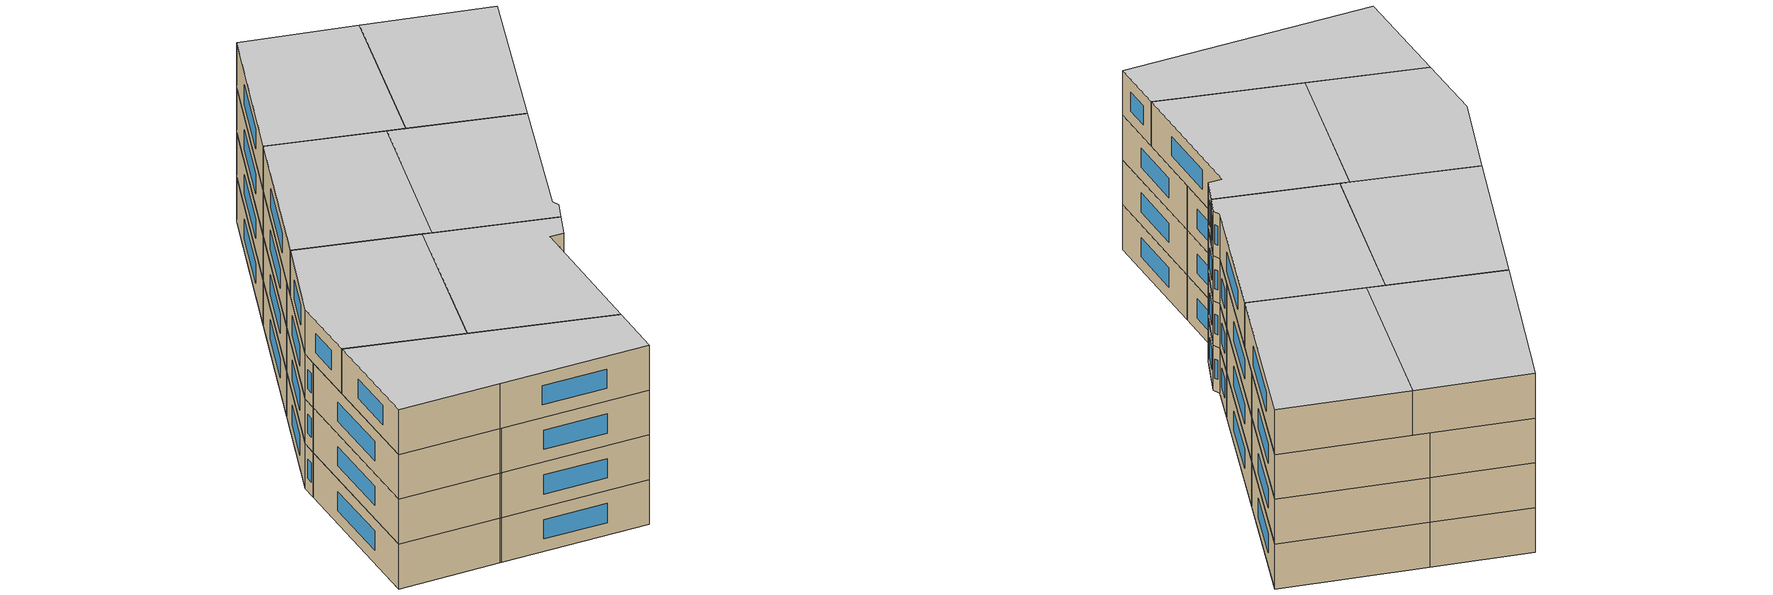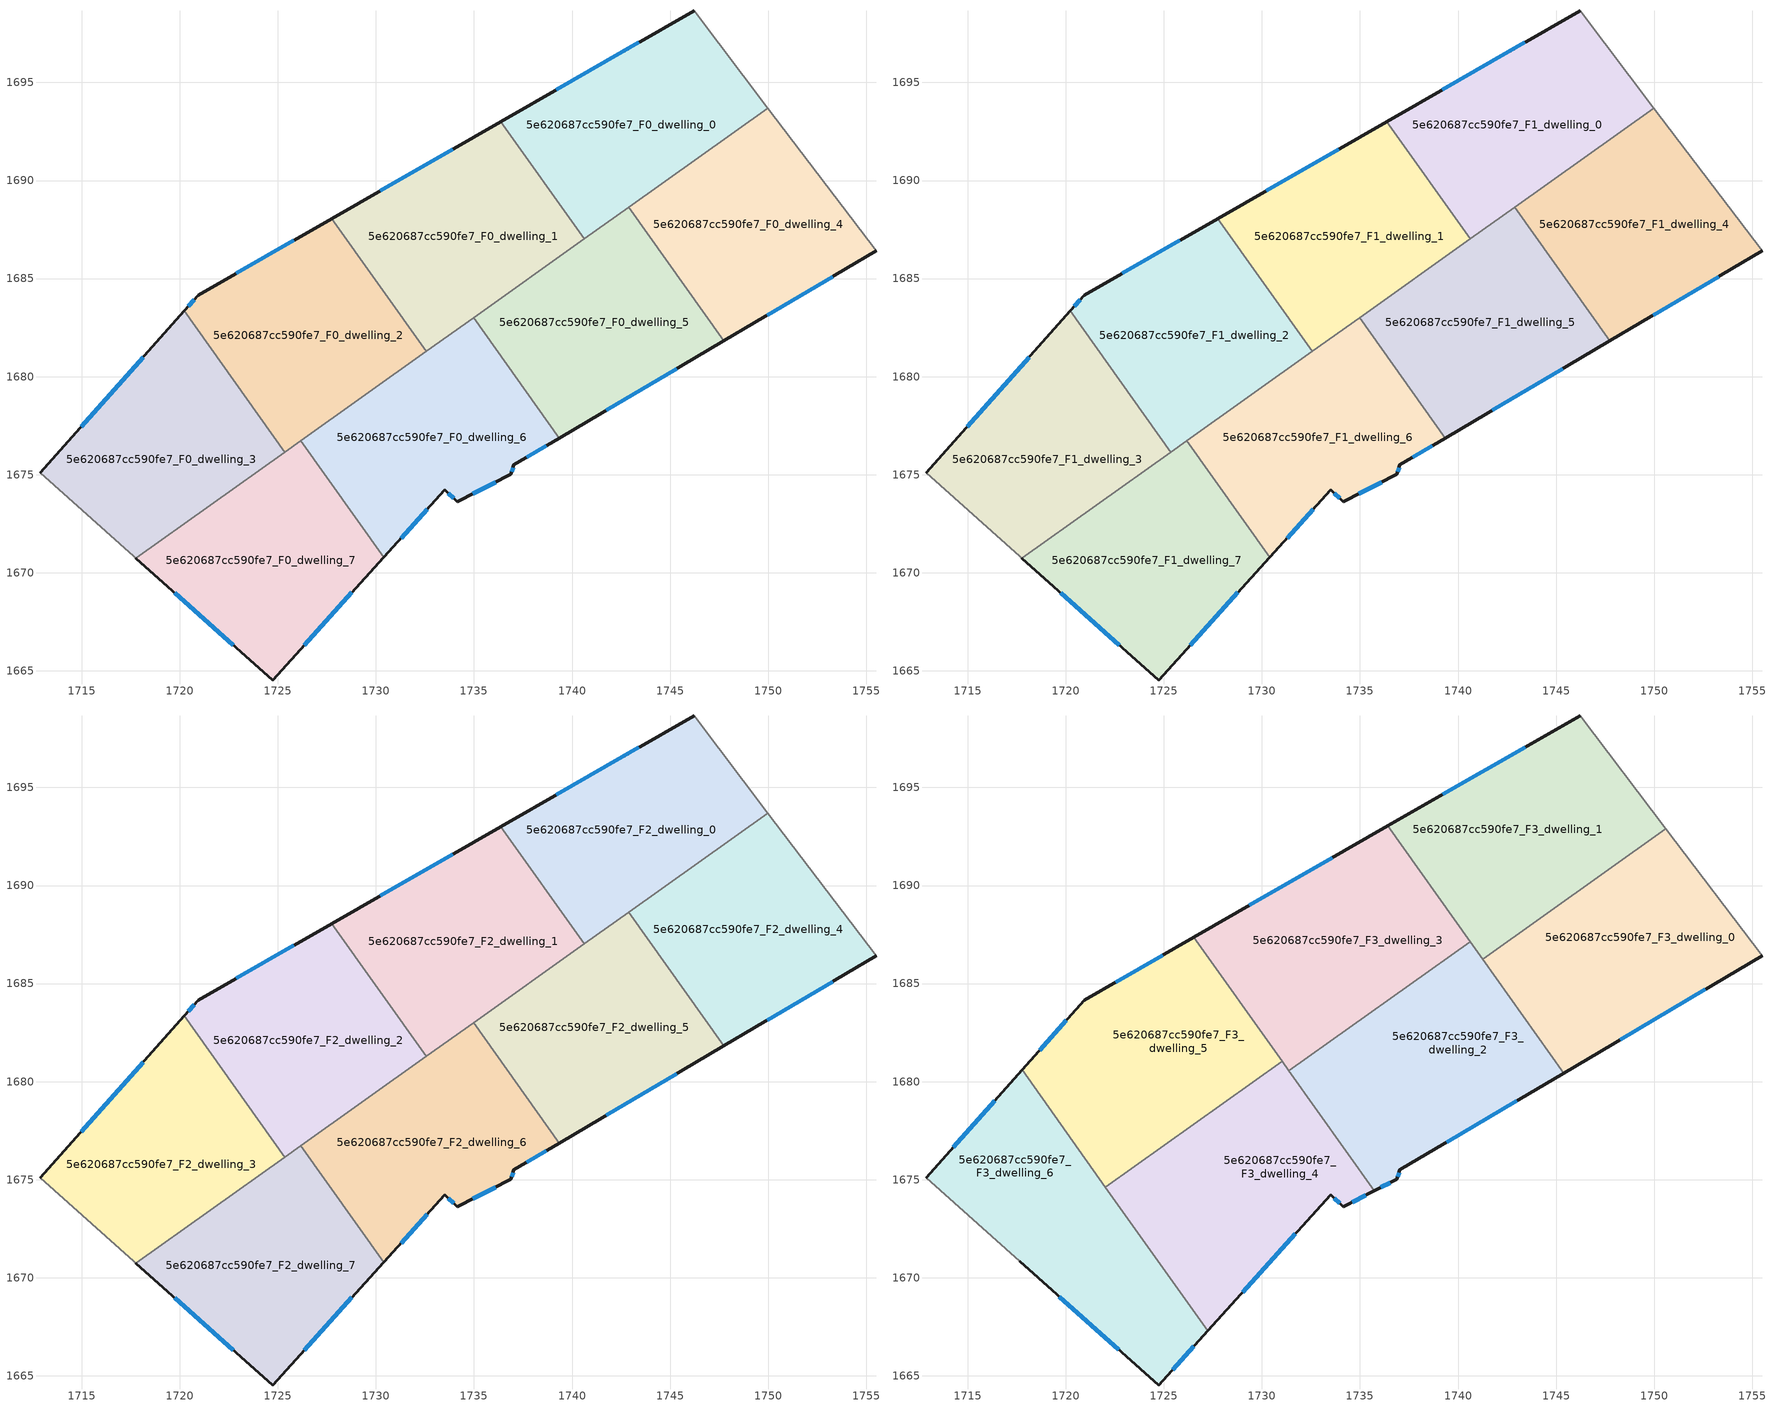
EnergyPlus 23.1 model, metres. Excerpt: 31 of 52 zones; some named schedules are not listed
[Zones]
5e620687cc590fe7_F0_dwelling_0
 floor ground (EU_floor_Construction): 1746.22,1698.66 1749.98,1693.69 1740.62,1687.03 1736.37,1693 z0
 wall outside (EU_wall_Construction): 1746.22,1698.66 1736.37,1693 z0:3
 wall to 5e620687cc590fe7_F0_dwelling_1 (EU_wall_Construction): 1736.37,1693 1740.62,1687.03 z0:3
 wall adiabatic (EU_wall_Construction): 1749.98,1693.69 1746.22,1698.66 z0:3
 wall to 5e620687cc590fe7_F0_dwelling_4 (EU_wall_Construction): 1742.89,1688.64 1749.98,1693.69 z0:3
 wall to 5e620687cc590fe7_F0_dwelling_5 (EU_wall_Construction): 1740.62,1687.03 1742.89,1688.64 z0:3
 window (EU_Window_Construction): 1743.41,1697.05 1739.18,1694.62 z0.86:2.14
5e620687cc590fe7_F0_dwelling_1
 floor ground (EU_floor_Construction): 1736.37,1693 1740.62,1687.03 1732.57,1681.3 1727.76,1688.06 z0
 wall outside (EU_wall_Construction): 1736.37,1693 1727.76,1688.06 z0:3
 wall to 5e620687cc590fe7_F0_dwelling_2 (EU_wall_Construction): 1727.76,1688.06 1732.57,1681.3 z0:3
 wall to 5e620687cc590fe7_F0_dwelling_5 (EU_wall_Construction): 1734.98,1683.01 1740.62,1687.03 z0:3
 wall to 5e620687cc590fe7_F0_dwelling_6 (EU_wall_Construction): 1732.57,1681.3 1734.98,1683.01 z0:3
 window (EU_Window_Construction): 1733.91,1691.59 1730.22,1689.47 z0.86:2.14
5e620687cc590fe7_F0_dwelling_2
 floor ground (EU_floor_Construction): 1727.76,1688.06 1732.57,1681.3 1725.35,1676.16 1720.23,1683.35 1720.94,1684.15 z0
 wall outside (EU_wall_Construction): 1727.76,1688.06 1720.94,1684.15 1720.23,1683.35 z0:3
 wall to 5e620687cc590fe7_F0_dwelling_3 (EU_wall_Construction): 1720.23,1683.35 1725.35,1676.16 z0:3
 wall to 5e620687cc590fe7_F0_dwelling_6 (EU_wall_Construction): 1726.17,1676.74 1732.57,1681.3 z0:3
 wall to 5e620687cc590fe7_F0_dwelling_7 (EU_wall_Construction): 1725.35,1676.16 1726.17,1676.74 z0:3
 window (EU_Window_Construction): 1720.74,1683.92 1720.43,1683.58 / 1725.81,1686.95 1722.89,1685.27 z0.86:2.14
5e620687cc590fe7_F0_dwelling_3
 floor ground (EU_floor_Construction): 1720.23,1683.35 1725.35,1676.16 1717.76,1670.75 1717.65,1670.85 1712.88,1675.1 z0
 wall outside (EU_wall_Construction): 1720.23,1683.35 1712.88,1675.1 z0:3
 wall adiabatic (EU_wall_Construction): 1712.88,1675.1 1717.65,1670.85 1717.76,1670.75 z0:3
 wall to 5e620687cc590fe7_F0_dwelling_7 (EU_wall_Construction): 1717.76,1670.75 1725.35,1676.16 z0:3
 window (EU_Window_Construction): 1718.13,1681 1714.98,1677.46 z0.86:2.14
5e620687cc590fe7_F0_dwelling_4
 floor ground (EU_floor_Construction): 1749.98,1693.69 1755.49,1686.41 1747.74,1681.83 1742.89,1688.64 z0
 wall outside (EU_wall_Construction): 1747.74,1681.83 1755.49,1686.41 z0:3
 wall to 5e620687cc590fe7_F0_dwelling_5 (EU_wall_Construction): 1742.89,1688.64 1747.74,1681.83 z0:3
 wall adiabatic (EU_wall_Construction): 1755.49,1686.41 1749.98,1693.69 z0:3
 window (EU_Window_Construction): 1749.96,1683.14 1753.28,1685.1 z0.86:2.14
5e620687cc590fe7_F0_dwelling_5
 floor ground (EU_floor_Construction): 1742.89,1688.64 1747.74,1681.83 1739.35,1676.87 1734.98,1683.01 z0
 wall outside (EU_wall_Construction): 1739.35,1676.87 1747.74,1681.83 z0:3
 wall to 5e620687cc590fe7_F0_dwelling_6 (EU_wall_Construction): 1734.98,1683.01 1739.35,1676.87 z0:3
 window (EU_Window_Construction): 1741.75,1678.29 1745.34,1680.41 z0.86:2.14
5e620687cc590fe7_F0_dwelling_6
 floor ground (EU_floor_Construction): 1734.98,1683.01 1739.35,1676.87 1737.04,1675.5 1736.88,1675.03 1734.15,1673.62 1733.5,1674.23 1730.4,1670.79 1726.17,1676.74 z0
 wall outside (EU_wall_Construction): 1730.4,1670.79 1733.5,1674.23 1734.15,1673.62 1736.88,1675.03 1737.04,1675.5 1739.35,1676.87 z0:3
 wall to 5e620687cc590fe7_F0_dwelling_7 (EU_wall_Construction): 1726.17,1676.74 1730.4,1670.79 z0:3
 window (EU_Window_Construction): 1731.29,1671.78 1732.62,1673.25 / 1737.7,1675.89 1738.69,1676.48 / 1736.93,1675.16 1737,1675.37 / 1734.93,1674.02 1736.1,1674.63 / 1733.69,1674.06 1733.97,1673.8 z0.86:2.14
5e620687cc590fe7_F0_dwelling_7
 floor ground (EU_floor_Construction): 1726.17,1676.74 1730.4,1670.79 1724.73,1664.52 1717.76,1670.75 z0
 wall outside (EU_wall_Construction): 1717.76,1670.75 1724.73,1664.52 1730.4,1670.79 z0:3
 window (EU_Window_Construction): 1726.35,1666.31 1728.78,1669 / 1719.75,1668.97 1722.74,1666.3 z0.86:2.14
5e620687cc590fe7_F1_dwelling_0
 floor to 5e620687cc590fe7_F0_dwelling_0 (EU_floor_Construction): 1746.22,1698.66 1749.98,1693.69 1740.62,1687.03 1736.37,1693 z3
 wall outside (EU_wall_Construction): 1746.22,1698.66 1736.37,1693 z3:6
 wall to 5e620687cc590fe7_F1_dwelling_1 (EU_wall_Construction): 1736.37,1693 1740.62,1687.03 z3:6
 wall adiabatic (EU_wall_Construction): 1749.98,1693.69 1746.22,1698.66 z3:6
 wall to 5e620687cc590fe7_F1_dwelling_4 (EU_wall_Construction): 1742.89,1688.64 1749.98,1693.69 z3:6
 wall to 5e620687cc590fe7_F1_dwelling_5 (EU_wall_Construction): 1740.62,1687.03 1742.89,1688.64 z3:6
 window (EU_Window_Construction): 1743.41,1697.05 1739.18,1694.62 z3.86:5.14
5e620687cc590fe7_F1_dwelling_1
 floor to 5e620687cc590fe7_F0_dwelling_1 (EU_floor_Construction): 1736.37,1693 1740.62,1687.03 1732.57,1681.3 1727.76,1688.06 z3
 wall outside (EU_wall_Construction): 1736.37,1693 1727.76,1688.06 z3:6
 wall to 5e620687cc590fe7_F1_dwelling_2 (EU_wall_Construction): 1727.76,1688.06 1732.57,1681.3 z3:6
 wall to 5e620687cc590fe7_F1_dwelling_5 (EU_wall_Construction): 1734.98,1683.01 1740.62,1687.03 z3:6
 wall to 5e620687cc590fe7_F1_dwelling_6 (EU_wall_Construction): 1732.57,1681.3 1734.98,1683.01 z3:6
 window (EU_Window_Construction): 1733.91,1691.59 1730.22,1689.47 z3.86:5.14
5e620687cc590fe7_F1_dwelling_2
 floor to 5e620687cc590fe7_F0_dwelling_2 (EU_floor_Construction): 1727.76,1688.06 1732.57,1681.3 1725.35,1676.16 1720.23,1683.35 1720.94,1684.15 z3
 wall outside (EU_wall_Construction): 1727.76,1688.06 1720.94,1684.15 1720.23,1683.35 z3:6
 wall to 5e620687cc590fe7_F1_dwelling_3 (EU_wall_Construction): 1720.23,1683.35 1725.35,1676.16 z3:6
 wall to 5e620687cc590fe7_F1_dwelling_6 (EU_wall_Construction): 1726.17,1676.74 1732.57,1681.3 z3:6
 wall to 5e620687cc590fe7_F1_dwelling_7 (EU_wall_Construction): 1725.35,1676.16 1726.17,1676.74 z3:6
 window (EU_Window_Construction): 1720.74,1683.92 1720.43,1683.58 / 1725.81,1686.95 1722.89,1685.27 z3.86:5.14
5e620687cc590fe7_F1_dwelling_3
 floor to 5e620687cc590fe7_F0_dwelling_3 (EU_floor_Construction): 1720.23,1683.35 1725.35,1676.16 1717.76,1670.75 1717.65,1670.85 1712.88,1675.1 z3
 wall outside (EU_wall_Construction): 1720.23,1683.35 1712.88,1675.1 z3:6
 wall adiabatic (EU_wall_Construction): 1712.88,1675.1 1717.65,1670.85 1717.76,1670.75 z3:6
 wall to 5e620687cc590fe7_F1_dwelling_7 (EU_wall_Construction): 1717.76,1670.75 1725.35,1676.16 z3:6
 window (EU_Window_Construction): 1718.13,1681 1714.98,1677.46 z3.86:5.14
5e620687cc590fe7_F1_dwelling_4
 floor to 5e620687cc590fe7_F0_dwelling_4 (EU_floor_Construction): 1749.98,1693.69 1755.49,1686.41 1747.74,1681.83 1742.89,1688.64 z3
 wall outside (EU_wall_Construction): 1747.74,1681.83 1755.49,1686.41 z3:6
 wall to 5e620687cc590fe7_F1_dwelling_5 (EU_wall_Construction): 1742.89,1688.64 1747.74,1681.83 z3:6
 wall adiabatic (EU_wall_Construction): 1755.49,1686.41 1749.98,1693.69 z3:6
 window (EU_Window_Construction): 1749.96,1683.14 1753.28,1685.1 z3.86:5.14
5e620687cc590fe7_F1_dwelling_5
 floor to 5e620687cc590fe7_F0_dwelling_5 (EU_floor_Construction): 1742.89,1688.64 1747.74,1681.83 1739.35,1676.87 1734.98,1683.01 z3
 wall outside (EU_wall_Construction): 1739.35,1676.87 1747.74,1681.83 z3:6
 wall to 5e620687cc590fe7_F1_dwelling_6 (EU_wall_Construction): 1734.98,1683.01 1739.35,1676.87 z3:6
 window (EU_Window_Construction): 1741.75,1678.29 1745.34,1680.41 z3.86:5.14
5e620687cc590fe7_F1_dwelling_6
 floor to 5e620687cc590fe7_F0_dwelling_6 (EU_floor_Construction): 1734.98,1683.01 1739.35,1676.87 1737.04,1675.5 1736.88,1675.03 1734.15,1673.62 1733.5,1674.23 1730.4,1670.79 1726.17,1676.74 z3
 wall outside (EU_wall_Construction): 1730.4,1670.79 1733.5,1674.23 1734.15,1673.62 1736.88,1675.03 1737.04,1675.5 1739.35,1676.87 z3:6
 wall to 5e620687cc590fe7_F1_dwelling_7 (EU_wall_Construction): 1726.17,1676.74 1730.4,1670.79 z3:6
 window (EU_Window_Construction): 1731.29,1671.78 1732.62,1673.25 / 1737.7,1675.89 1738.69,1676.48 / 1736.93,1675.16 1737,1675.37 / 1734.93,1674.02 1736.1,1674.63 / 1733.69,1674.06 1733.97,1673.8 z3.86:5.14
5e620687cc590fe7_F1_dwelling_7
 floor to 5e620687cc590fe7_F0_dwelling_7 (EU_floor_Construction): 1726.17,1676.74 1730.4,1670.79 1724.73,1664.52 1717.76,1670.75 z3
 wall outside (EU_wall_Construction): 1717.76,1670.75 1724.73,1664.52 1730.4,1670.79 z3:6
 window (EU_Window_Construction): 1726.35,1666.31 1728.78,1669 / 1719.75,1668.97 1722.74,1666.3 z3.86:5.14
5e620687cc590fe7_F2_dwelling_0
 floor to 5e620687cc590fe7_F1_dwelling_0 (EU_floor_Construction): 1746.22,1698.66 1749.98,1693.69 1740.62,1687.03 1736.37,1693 z6
 wall outside (EU_wall_Construction): 1746.22,1698.66 1736.37,1693 z6:9
 wall to 5e620687cc590fe7_F2_dwelling_1 (EU_wall_Construction): 1736.37,1693 1740.62,1687.03 z6:9
 wall adiabatic (EU_wall_Construction): 1749.98,1693.69 1746.22,1698.66 z6:9
 wall to 5e620687cc590fe7_F2_dwelling_4 (EU_wall_Construction): 1742.89,1688.64 1749.98,1693.69 z6:9
 wall to 5e620687cc590fe7_F2_dwelling_5 (EU_wall_Construction): 1740.62,1687.03 1742.89,1688.64 z6:9
 window (EU_Window_Construction): 1743.41,1697.05 1739.18,1694.62 z6.86:8.14
5e620687cc590fe7_F2_dwelling_1
 floor to 5e620687cc590fe7_F1_dwelling_1 (EU_floor_Construction): 1736.37,1693 1740.62,1687.03 1732.57,1681.3 1727.76,1688.06 z6
 wall outside (EU_wall_Construction): 1736.37,1693 1727.76,1688.06 z6:9
 wall to 5e620687cc590fe7_F2_dwelling_2 (EU_wall_Construction): 1727.76,1688.06 1732.57,1681.3 z6:9
 wall to 5e620687cc590fe7_F2_dwelling_5 (EU_wall_Construction): 1734.98,1683.01 1740.62,1687.03 z6:9
 wall to 5e620687cc590fe7_F2_dwelling_6 (EU_wall_Construction): 1732.57,1681.3 1734.98,1683.01 z6:9
 window (EU_Window_Construction): 1733.91,1691.59 1730.22,1689.47 z6.86:8.14
5e620687cc590fe7_F2_dwelling_2
 floor to 5e620687cc590fe7_F1_dwelling_2 (EU_floor_Construction): 1727.76,1688.06 1732.57,1681.3 1725.35,1676.16 1720.23,1683.35 1720.94,1684.15 z6
 wall outside (EU_wall_Construction): 1727.76,1688.06 1720.94,1684.15 1720.23,1683.35 z6:9
 wall to 5e620687cc590fe7_F2_dwelling_3 (EU_wall_Construction): 1720.23,1683.35 1725.35,1676.16 z6:9
 wall to 5e620687cc590fe7_F2_dwelling_6 (EU_wall_Construction): 1726.17,1676.74 1732.57,1681.3 z6:9
 wall to 5e620687cc590fe7_F2_dwelling_7 (EU_wall_Construction): 1725.35,1676.16 1726.17,1676.74 z6:9
 window (EU_Window_Construction): 1720.74,1683.92 1720.43,1683.58 / 1725.81,1686.95 1722.89,1685.27 z6.86:8.14
5e620687cc590fe7_F2_dwelling_3
 floor to 5e620687cc590fe7_F1_dwelling_3 (EU_floor_Construction): 1720.23,1683.35 1725.35,1676.16 1717.76,1670.75 1717.65,1670.85 1712.88,1675.1 z6
 wall outside (EU_wall_Construction): 1720.23,1683.35 1712.88,1675.1 z6:9
 wall adiabatic (EU_wall_Construction): 1712.88,1675.1 1717.65,1670.85 1717.76,1670.75 z6:9
 wall to 5e620687cc590fe7_F2_dwelling_7 (EU_wall_Construction): 1717.76,1670.75 1725.35,1676.16 z6:9
 window (EU_Window_Construction): 1718.13,1681 1714.98,1677.46 z6.86:8.14
5e620687cc590fe7_F2_dwelling_4
 floor to 5e620687cc590fe7_F1_dwelling_4 (EU_floor_Construction): 1749.98,1693.69 1755.49,1686.41 1747.74,1681.83 1742.89,1688.64 z6
 wall outside (EU_wall_Construction): 1747.74,1681.83 1755.49,1686.41 z6:9
 wall to 5e620687cc590fe7_F2_dwelling_5 (EU_wall_Construction): 1742.89,1688.64 1747.74,1681.83 z6:9
 wall adiabatic (EU_wall_Construction): 1755.49,1686.41 1749.98,1693.69 z6:9
 window (EU_Window_Construction): 1749.96,1683.14 1753.28,1685.1 z6.86:8.14
5e620687cc590fe7_F2_dwelling_5
 floor to 5e620687cc590fe7_F1_dwelling_5 (EU_floor_Construction): 1742.89,1688.64 1747.74,1681.83 1739.35,1676.87 1734.98,1683.01 z6
 wall outside (EU_wall_Construction): 1739.35,1676.87 1747.74,1681.83 z6:9
 wall to 5e620687cc590fe7_F2_dwelling_6 (EU_wall_Construction): 1734.98,1683.01 1739.35,1676.87 z6:9
 window (EU_Window_Construction): 1741.75,1678.29 1745.34,1680.41 z6.86:8.14
5e620687cc590fe7_F2_dwelling_6
 floor to 5e620687cc590fe7_F1_dwelling_6 (EU_floor_Construction): 1734.98,1683.01 1739.35,1676.87 1737.04,1675.5 1736.88,1675.03 1734.15,1673.62 1733.5,1674.23 1730.4,1670.79 1726.17,1676.74 z6
 wall outside (EU_wall_Construction): 1730.4,1670.79 1733.5,1674.23 1734.15,1673.62 1736.88,1675.03 1737.04,1675.5 1739.35,1676.87 z6:9
 wall to 5e620687cc590fe7_F2_dwelling_7 (EU_wall_Construction): 1726.17,1676.74 1730.4,1670.79 z6:9
 window (EU_Window_Construction): 1731.29,1671.78 1732.62,1673.25 / 1737.7,1675.89 1738.69,1676.48 / 1736.93,1675.16 1737,1675.37 / 1734.93,1674.02 1736.1,1674.63 / 1733.69,1674.06 1733.97,1673.8 z6.86:8.14
5e620687cc590fe7_F2_dwelling_7
 floor to 5e620687cc590fe7_F1_dwelling_7 (EU_floor_Construction): 1726.17,1676.74 1730.4,1670.79 1724.73,1664.52 1717.76,1670.75 z6
 wall outside (EU_wall_Construction): 1717.76,1670.75 1724.73,1664.52 1730.4,1670.79 z6:9
 window (EU_Window_Construction): 1726.35,1666.31 1728.78,1669 / 1719.75,1668.97 1722.74,1666.3 z6.86:8.14
5e620687cc590fe7_F3_dwelling_0
 floor to 5e620687cc590fe7_F2_dwelling_4 (EU_floor_Construction): 1750.59,1692.89 1755.49,1686.41 1747.74,1681.83 1743.47,1687.83 z9
 floor to 5e620687cc590fe7_F2_dwelling_5 (EU_floor_Construction): 1743.47,1687.83 1747.74,1681.83 1745.38,1680.44 1741.25,1686.25 z9
 wall outside (EU_wall_Construction): 1745.39,1680.44 1755.49,1686.41 z9:12
 wall to 5e620687cc590fe7_F3_dwelling_1 (EU_wall_Construction): 1750.59,1692.89 1741.25,1686.25 z9:12
 wall adiabatic (EU_wall_Construction): 1755.49,1686.41 1750.59,1692.89 z9:12
 wall to 5e620687cc590fe7_F3_dwelling_2 (EU_wall_Construction): 1741.25,1686.25 1745.39,1680.44 z9:12
 window (EU_Window_Construction): 1748.27,1682.15 1752.61,1684.71 z9.86:11.14
 ceiling to 5e620687cc590fe7_F4_dwelling_0 (EU_floor_Construction): 1755.49,1686.41 1750.59,1692.89 1741.25,1686.25 1745.39,1680.44 z12
5e620687cc590fe7_F3_dwelling_1
 floor to 5e620687cc590fe7_F2_dwelling_0 (EU_floor_Construction): 1746.22,1698.66 1749.98,1693.69 1740.67,1687.06 1736.42,1693.03 z9
 floor to 5e620687cc590fe7_F2_dwelling_4 (EU_floor_Construction): 1749.98,1693.69 1750.59,1692.89 1743.47,1687.83 1742.89,1688.64 z9
 floor to 5e620687cc590fe7_F2_dwelling_5 (EU_floor_Construction): 1742.89,1688.64 1743.47,1687.83 1741.25,1686.25 1740.67,1687.06 z9
 wall outside (EU_wall_Construction): 1746.22,1698.66 1736.42,1693.03 z9:12
 wall adiabatic (EU_wall_Construction): 1750.59,1692.89 1746.22,1698.66 z9:12
 wall to 5e620687cc590fe7_F3_dwelling_3 (EU_wall_Construction): 1736.42,1693.03 1740.61,1687.14 z9:12
 wall to 5e620687cc590fe7_F3_dwelling_2 (EU_wall_Construction): 1740.61,1687.14 1741.25,1686.25 z9:12
 window (EU_Window_Construction): 1743.42,1697.05 1739.22,1694.64 z9.86:11.14
 ceiling to 5e620687cc590fe7_F4_dwelling_1 (EU_floor_Construction): 1750.59,1692.89 1746.22,1698.66 1736.42,1693.03 1741.25,1686.25 z12
5e620687cc590fe7_F3_dwelling_2
 floor to 5e620687cc590fe7_F2_dwelling_5 (EU_floor_Construction): 1740.67,1687.06 1745.39,1680.44 1739.35,1676.87 1734.98,1683.01 z9
 floor to 5e620687cc590fe7_F2_dwelling_1 (EU_floor_Construction): 1740.57,1687.11 1740.62,1687.03 1732.57,1681.3 1732.52,1681.38 z9
 floor to 5e620687cc590fe7_F2_dwelling_6 (EU_floor_Construction): 1734.98,1683.01 1739.35,1676.87 1737.04,1675.5 1736.88,1675.03 1735.74,1674.44 1731.43,1680.49 z9
 floor to 5e620687cc590fe7_F2_dwelling_2 (EU_floor_Construction): 1732.52,1681.38 1732.57,1681.3 1731.43,1680.49 1731.38,1680.57 z9
 wall outside (EU_wall_Construction): 1735.74,1674.44 1736.88,1675.03 1737.04,1675.5 1745.39,1680.44 z9:12
 wall to 5e620687cc590fe7_F3_dwelling_3 (EU_wall_Construction): 1740.61,1687.14 1731.38,1680.57 z9:12
 wall to 5e620687cc590fe7_F3_dwelling_4 (EU_wall_Construction): 1731.38,1680.57 1735.74,1674.44 z9:12
 window (EU_Window_Construction): 1739.42,1676.91 1743,1679.03 / 1736.93,1675.16 1737,1675.37 / 1736.07,1674.61 1736.56,1674.86 z9.86:11.14
 ceiling to 5e620687cc590fe7_F4_dwelling_2 (EU_floor_Construction): 1745.39,1680.44 1740.61,1687.14 1731.38,1680.57 1735.74,1674.44 1736.88,1675.03 1737.04,1675.5 z12
5e620687cc590fe7_F3_dwelling_3
 floor to 5e620687cc590fe7_F2_dwelling_1 (EU_floor_Construction): 1736.37,1693 1740.57,1687.11 1732.52,1681.38 1727.76,1688.06 z9
 floor to 5e620687cc590fe7_F2_dwelling_0 (EU_floor_Construction): 1736.42,1693.03 1740.61,1687.14 1740.57,1687.11 1736.37,1693 z9
 floor to 5e620687cc590fe7_F2_dwelling_2 (EU_floor_Construction): 1727.76,1688.06 1732.52,1681.38 1731.38,1680.57 1726.54,1687.36 z9
 wall outside (EU_wall_Construction): 1736.42,1693.03 1726.54,1687.36 z9:12
 wall to 5e620687cc590fe7_F3_dwelling_5 (EU_wall_Construction): 1726.54,1687.36 1731.04,1681.04 z9:12
 wall to 5e620687cc590fe7_F3_dwelling_4 (EU_wall_Construction): 1731.04,1681.04 1731.38,1680.57 z9:12
 window (EU_Window_Construction): 1733.6,1691.41 1729.36,1688.98 z9.86:11.14
 ceiling to 5e620687cc590fe7_F4_dwelling_3 (EU_floor_Construction): 1740.61,1687.14 1736.42,1693.03 1726.54,1687.36 1731.38,1680.57 z12
5e620687cc590fe7_F3_dwelling_4
 floor to 5e620687cc590fe7_F2_dwelling_6 (EU_floor_Construction): 1731.43,1680.49 1735.74,1674.44 1734.15,1673.62 1733.5,1674.23 1730.4,1670.8 1726.17,1676.74 z9
 floor to 5e620687cc590fe7_F2_dwelling_2 (EU_floor_Construction): 1731.04,1681.04 1731.43,1680.49 1725.35,1676.16 1724.95,1676.72 z9
 floor to 5e620687cc590fe7_F2_dwelling_7 (EU_floor_Construction): 1726.17,1676.74 1730.4,1670.8 1727.24,1667.3 1722.42,1674.07 z9
 floor to 5e620687cc590fe7_F2_dwelling_3 (EU_floor_Construction): 1724.95,1676.72 1725.35,1676.16 1722.42,1674.07 1722.02,1674.63 z9
 wall outside (EU_wall_Construction): 1727.24,1667.3 1733.5,1674.23 1734.15,1673.62 1735.74,1674.44 z9:12
 wall to 5e620687cc590fe7_F3_dwelling_5 (EU_wall_Construction): 1731.04,1681.04 1722.02,1674.63 z9:12
 wall to 5e620687cc590fe7_F3_dwelling_6 (EU_wall_Construction): 1722.02,1674.63 1727.24,1667.3 z9:12
 window (EU_Window_Construction): 1734.61,1673.86 1735.29,1674.2 / 1733.69,1674.06 1733.97,1673.8 / 1729.03,1669.28 1731.71,1672.25 z9.86:11.14
 ceiling to 5e620687cc590fe7_F4_dwelling_4 (EU_floor_Construction): 1734.15,1673.62 1735.74,1674.44 1731.04,1681.04 1722.02,1674.63 1727.24,1667.3 1733.5,1674.23 z12
5e620687cc590fe7_F3_dwelling_5
 floor to 5e620687cc590fe7_F2_dwelling_2 (EU_floor_Construction): 1726.54,1687.36 1731.04,1681.04 1724.95,1676.72 1720.23,1683.35 1720.94,1684.15 z9
 floor to 5e620687cc590fe7_F2_dwelling_3 (EU_floor_Construction): 1720.23,1683.35 1724.95,1676.72 1722.02,1674.63 1717.78,1680.6 z9
 wall outside (EU_wall_Construction): 1726.54,1687.36 1720.94,1684.15 1717.78,1680.6 z9:12
 wall to 5e620687cc590fe7_F3_dwelling_6 (EU_wall_Construction): 1717.78,1680.6 1722.02,1674.63 z9:12
 window (EU_Window_Construction): 1724.94,1686.45 1722.54,1685.07 / 1720.04,1683.14 1718.68,1681.61 z9.86:11.14
 ceiling to 5e620687cc590fe7_F4_dwelling_5 (EU_floor_Construction): 1731.04,1681.04 1726.54,1687.36 1720.94,1684.15 1717.78,1680.6 1722.02,1674.63 z12
5e620687cc590fe7_F3_dwelling_6
 floor to 5e620687cc590fe7_F2_dwelling_3 (EU_floor_Construction): 1717.78,1680.6 1722.42,1674.07 1717.76,1670.76 1717.65,1670.85 1712.88,1675.1 z9
 floor to 5e620687cc590fe7_F2_dwelling_7 (EU_floor_Construction): 1722.42,1674.07 1727.24,1667.3 1724.73,1664.52 1717.76,1670.76 z9
 wall outside (EU_wall_Construction): 1717.78,1680.6 1712.88,1675.1 / 1717.65,1670.85 1724.73,1664.52 1727.24,1667.3 z9:12
 wall adiabatic (EU_wall_Construction): 1712.88,1675.1 1717.65,1670.85 z9:12
 window (EU_Window_Construction): 1716.38,1679.03 1714.28,1676.67 / 1725.45,1665.31 1726.52,1666.5 / 1719.67,1669.04 1722.71,1666.33 z9.86:11.14
 ceiling to 5e620687cc590fe7_F4_dwelling_6 (EU_floor_Construction): 1724.73,1664.52 1727.24,1667.3 1717.78,1680.6 1712.88,1675.1 1717.65,1670.85 z12
[Building]
EU S2 Campaign: North Axis=0; Terrain=City; Solar Distribution=FullExterior
[Site:Location]
Helsinki-Vantaa.AP: Latitude=60.317; Longitude=24.963; Time Zone=2; Elevation=54.6
[SizingPeriod:WeatherFileDays]
AnnualSizingPeriod: Begin Month=1; Begin Day of Month=1; End Month=12; End Day of Month=31; Day of Week for Start Day=Monday; Use Weather File Daylight Saving Period=No; Use Weather File Rain and Snow Indicators=No
[MATERIAL]
EU_InternalMass_Material: Roughness=MediumRough; Thickness=0.1; Conductivity=1; Density=1800; Specific Heat=900; Thermal Absorptance=0.9; Solar Absorptance=0.7; Visible Absorptance=0.7
[MATERIAL:NOMASS] Roughness=MediumRough; Thermal Absorptance=0.9; Solar Absorptance=0.7; Visible Absorptance=0.7
Name | Thermal Resistance
EU_wall_NoMass | 1.10183
EU_floor_NoMass | 1.70606
[WINDOWMATERIAL:SIMPLEGLAZINGSYSTEM]
EU_Window_SimpleGlazing: UFactor=3.11035; Solar Heat Gain Coefficient=0.8; Visible Transmittance=0.8
[CONSTRUCTION]
EU_wall_Construction: EU_wall_NoMass
EU_floor_Construction: EU_floor_NoMass
EU_Window_Construction: EU_Window_SimpleGlazing
EU_InternalMass_Construction: EU_InternalMass_Material
[ZONE] Type=1; Multiplier=1; Ceiling Height=autocalculate; Floor Area=autocalculate; Part of Total Floor Area=Yes
Name | Volume
5e620687cc590fe7_F0_dwelling_0; 5e620687cc590fe7_F1_dwelling_0; 5e620687cc590fe7_F2_dwelling_0 | 231.751
5e620687cc590fe7_F3_dwelling_0 | 264.86
5e620687cc590fe7_F0_dwelling_1; 5e620687cc590fe7_F1_dwelling_1; 5e620687cc590fe7_F2_dwelling_1 | 231.743
5e620687cc590fe7_F3_dwelling_1 | 264.875
5e620687cc590fe7_F0_dwelling_2; 5e620687cc590fe7_F1_dwelling_2; 5e620687cc590fe7_F2_dwelling_2 | 231.761
5e620687cc590fe7_F3_dwelling_2; 5e620687cc590fe7_F3_dwelling_4 | 264.871
5e620687cc590fe7_F0_dwelling_3; 5e620687cc590fe7_F1_dwelling_3; 5e620687cc590fe7_F2_dwelling_3 | 231.756
5e620687cc590fe7_F3_dwelling_3 | 264.849
5e620687cc590fe7_F0_dwelling_4; 5e620687cc590fe7_F1_dwelling_4; 5e620687cc590fe7_F2_dwelling_4 | 231.752
5e620687cc590fe7_F0_dwelling_5; 5e620687cc590fe7_F1_dwelling_5; 5e620687cc590fe7_F2_dwelling_5 | 231.738
5e620687cc590fe7_F3_dwelling_5 | 264.858
5e620687cc590fe7_F0_dwelling_6; 5e620687cc590fe7_F1_dwelling_6; 5e620687cc590fe7_F2_dwelling_6 | 231.779
5e620687cc590fe7_F3_dwelling_6 | 264.863
5e620687cc590fe7_F0_dwelling_7; 5e620687cc590fe7_F1_dwelling_7; 5e620687cc590fe7_F2_dwelling_7 | 231.754
[INTERNALMASS] Construction=EU_InternalMass_Construction
Name | Zone or ZoneList | Surface Area
5e620687cc590fe7_F0_dwelling_0_EU_InternalMass | 5e620687cc590fe7_F0_dwelling_0 | 77.2509
5e620687cc590fe7_F0_dwelling_1_EU_InternalMass | 5e620687cc590fe7_F0_dwelling_1 | 77.2477
5e620687cc590fe7_F0_dwelling_2_EU_InternalMass | 5e620687cc590fe7_F0_dwelling_2 | 77.2532
5e620687cc590fe7_F0_dwelling_3_EU_InternalMass | 5e620687cc590fe7_F0_dwelling_3 | 77.2521
5e620687cc590fe7_F0_dwelling_4_EU_InternalMass | 5e620687cc590fe7_F0_dwelling_4 | 77.2505
5e620687cc590fe7_F0_dwelling_5_EU_InternalMass | 5e620687cc590fe7_F0_dwelling_5 | 77.246
5e620687cc590fe7_F0_dwelling_6_EU_InternalMass | 5e620687cc590fe7_F0_dwelling_6 | 77.2597
5e620687cc590fe7_F0_dwelling_7_EU_InternalMass | 5e620687cc590fe7_F0_dwelling_7 | 77.2514
5e620687cc590fe7_F1_dwelling_0_EU_InternalMass | 5e620687cc590fe7_F1_dwelling_0 | 77.2509
5e620687cc590fe7_F1_dwelling_1_EU_InternalMass | 5e620687cc590fe7_F1_dwelling_1 | 77.2477
5e620687cc590fe7_F1_dwelling_2_EU_InternalMass | 5e620687cc590fe7_F1_dwelling_2 | 77.2532
5e620687cc590fe7_F1_dwelling_3_EU_InternalMass | 5e620687cc590fe7_F1_dwelling_3 | 77.2521
5e620687cc590fe7_F1_dwelling_4_EU_InternalMass | 5e620687cc590fe7_F1_dwelling_4 | 77.2505
5e620687cc590fe7_F1_dwelling_5_EU_InternalMass | 5e620687cc590fe7_F1_dwelling_5 | 77.246
5e620687cc590fe7_F1_dwelling_6_EU_InternalMass | 5e620687cc590fe7_F1_dwelling_6 | 77.2597
5e620687cc590fe7_F1_dwelling_7_EU_InternalMass | 5e620687cc590fe7_F1_dwelling_7 | 77.2514
5e620687cc590fe7_F2_dwelling_0_EU_InternalMass | 5e620687cc590fe7_F2_dwelling_0 | 77.2509
5e620687cc590fe7_F2_dwelling_1_EU_InternalMass | 5e620687cc590fe7_F2_dwelling_1 | 77.2477
5e620687cc590fe7_F2_dwelling_2_EU_InternalMass | 5e620687cc590fe7_F2_dwelling_2 | 77.2532
5e620687cc590fe7_F2_dwelling_3_EU_InternalMass | 5e620687cc590fe7_F2_dwelling_3 | 77.2521
5e620687cc590fe7_F2_dwelling_4_EU_InternalMass | 5e620687cc590fe7_F2_dwelling_4 | 77.2505
5e620687cc590fe7_F2_dwelling_5_EU_InternalMass | 5e620687cc590fe7_F2_dwelling_5 | 77.246
5e620687cc590fe7_F2_dwelling_6_EU_InternalMass | 5e620687cc590fe7_F2_dwelling_6 | 77.2597
5e620687cc590fe7_F2_dwelling_7_EU_InternalMass | 5e620687cc590fe7_F2_dwelling_7 | 77.2514
5e620687cc590fe7_F3_dwelling_0_EU_InternalMass | 5e620687cc590fe7_F3_dwelling_0 | 88.2882
5e620687cc590fe7_F3_dwelling_1_EU_InternalMass | 5e620687cc590fe7_F3_dwelling_1 | 88.2911
5e620687cc590fe7_F3_dwelling_2_EU_InternalMass | 5e620687cc590fe7_F3_dwelling_2 | 88.2921
5e620687cc590fe7_F3_dwelling_3_EU_InternalMass | 5e620687cc590fe7_F3_dwelling_3 | 88.2819
5e620687cc590fe7_F3_dwelling_4_EU_InternalMass | 5e620687cc590fe7_F3_dwelling_4 | 88.2914
5e620687cc590fe7_F3_dwelling_5_EU_InternalMass | 5e620687cc590fe7_F3_dwelling_5 | 88.2842
5e620687cc590fe7_F3_dwelling_6_EU_InternalMass | 5e620687cc590fe7_F3_dwelling_6 | 88.2877
[OTHEREQUIPMENT] Fuel Type=Electricity; Design Level Calculation Method=Watts/Area; Power per Zone Floor Area=1; Fraction Latent=0; Fraction Radiant=0; Fraction Lost=0; Carbon Dioxide Generation Rate=0; EndUse Subcategory=EU_Step8_InternalGains
Name | Zone or ZoneList or Space or SpaceList | Schedule
EU_Step8_InternalGain_5e620687cc590fe7_F0_dwelling_0_f000 | 5e620687cc590fe7_F0_dwelling_0 | EU_Step8_GainSchedule_5e620687cc590fe7_F0_dwelling_0_f000
EU_Step8_InternalGain_5e620687cc590fe7_F0_dwelling_1_f000 | 5e620687cc590fe7_F0_dwelling_1 | EU_Step8_GainSchedule_5e620687cc590fe7_F0_dwelling_1_f000
EU_Step8_InternalGain_5e620687cc590fe7_F0_dwelling_2_f000 | 5e620687cc590fe7_F0_dwelling_2 | EU_Step8_GainSchedule_5e620687cc590fe7_F0_dwelling_2_f000
EU_Step8_InternalGain_5e620687cc590fe7_F0_dwelling_3_f000 | 5e620687cc590fe7_F0_dwelling_3 | EU_Step8_GainSchedule_5e620687cc590fe7_F0_dwelling_3_f000
EU_Step8_InternalGain_5e620687cc590fe7_F0_dwelling_4_f000 | 5e620687cc590fe7_F0_dwelling_4 | EU_Step8_GainSchedule_5e620687cc590fe7_F0_dwelling_4_f000
EU_Step8_InternalGain_5e620687cc590fe7_F0_dwelling_5_f000 | 5e620687cc590fe7_F0_dwelling_5 | EU_Step8_GainSchedule_5e620687cc590fe7_F0_dwelling_5_f000
EU_Step8_InternalGain_5e620687cc590fe7_F0_dwelling_6_f000 | 5e620687cc590fe7_F0_dwelling_6 | EU_Step8_GainSchedule_5e620687cc590fe7_F0_dwelling_6_f000
EU_Step8_InternalGain_5e620687cc590fe7_F0_dwelling_7_f000 | 5e620687cc590fe7_F0_dwelling_7 | EU_Step8_GainSchedule_5e620687cc590fe7_F0_dwelling_7_f000
EU_Step8_InternalGain_5e620687cc590fe7_F1_dwelling_0_f000 | 5e620687cc590fe7_F1_dwelling_0 | EU_Step8_GainSchedule_5e620687cc590fe7_F1_dwelling_0_f000
EU_Step8_InternalGain_5e620687cc590fe7_F1_dwelling_1_f000 | 5e620687cc590fe7_F1_dwelling_1 | EU_Step8_GainSchedule_5e620687cc590fe7_F1_dwelling_1_f000
EU_Step8_InternalGain_5e620687cc590fe7_F1_dwelling_2_f000 | 5e620687cc590fe7_F1_dwelling_2 | EU_Step8_GainSchedule_5e620687cc590fe7_F1_dwelling_2_f000
EU_Step8_InternalGain_5e620687cc590fe7_F1_dwelling_3_f000 | 5e620687cc590fe7_F1_dwelling_3 | EU_Step8_GainSchedule_5e620687cc590fe7_F1_dwelling_3_f000
EU_Step8_InternalGain_5e620687cc590fe7_F1_dwelling_4_f000 | 5e620687cc590fe7_F1_dwelling_4 | EU_Step8_GainSchedule_5e620687cc590fe7_F1_dwelling_4_f000
EU_Step8_InternalGain_5e620687cc590fe7_F1_dwelling_5_f000 | 5e620687cc590fe7_F1_dwelling_5 | EU_Step8_GainSchedule_5e620687cc590fe7_F1_dwelling_5_f000
EU_Step8_InternalGain_5e620687cc590fe7_F1_dwelling_6_f000 | 5e620687cc590fe7_F1_dwelling_6 | EU_Step8_GainSchedule_5e620687cc590fe7_F1_dwelling_6_f000
EU_Step8_InternalGain_5e620687cc590fe7_F1_dwelling_7_f000 | 5e620687cc590fe7_F1_dwelling_7 | EU_Step8_GainSchedule_5e620687cc590fe7_F1_dwelling_7_f000
EU_Step8_InternalGain_5e620687cc590fe7_F2_dwelling_0_f000 | 5e620687cc590fe7_F2_dwelling_0 | EU_Step8_GainSchedule_5e620687cc590fe7_F2_dwelling_0_f000
EU_Step8_InternalGain_5e620687cc590fe7_F2_dwelling_1_f000 | 5e620687cc590fe7_F2_dwelling_1 | EU_Step8_GainSchedule_5e620687cc590fe7_F2_dwelling_1_f000
EU_Step8_InternalGain_5e620687cc590fe7_F2_dwelling_2_f000 | 5e620687cc590fe7_F2_dwelling_2 | EU_Step8_GainSchedule_5e620687cc590fe7_F2_dwelling_2_f000
EU_Step8_InternalGain_5e620687cc590fe7_F2_dwelling_3_f000 | 5e620687cc590fe7_F2_dwelling_3 | EU_Step8_GainSchedule_5e620687cc590fe7_F2_dwelling_3_f000
EU_Step8_InternalGain_5e620687cc590fe7_F2_dwelling_4_f000 | 5e620687cc590fe7_F2_dwelling_4 | EU_Step8_GainSchedule_5e620687cc590fe7_F2_dwelling_4_f000
EU_Step8_InternalGain_5e620687cc590fe7_F2_dwelling_5_f000 | 5e620687cc590fe7_F2_dwelling_5 | EU_Step8_GainSchedule_5e620687cc590fe7_F2_dwelling_5_f000
EU_Step8_InternalGain_5e620687cc590fe7_F2_dwelling_6_f000 | 5e620687cc590fe7_F2_dwelling_6 | EU_Step8_GainSchedule_5e620687cc590fe7_F2_dwelling_6_f000
EU_Step8_InternalGain_5e620687cc590fe7_F2_dwelling_7_f000 | 5e620687cc590fe7_F2_dwelling_7 | EU_Step8_GainSchedule_5e620687cc590fe7_F2_dwelling_7_f000
EU_Step8_InternalGain_5e620687cc590fe7_F3_dwelling_0_f000 | 5e620687cc590fe7_F3_dwelling_0 | EU_Step8_GainSchedule_5e620687cc590fe7_F3_dwelling_0_f000
EU_Step8_InternalGain_5e620687cc590fe7_F3_dwelling_1_f000 | 5e620687cc590fe7_F3_dwelling_1 | EU_Step8_GainSchedule_5e620687cc590fe7_F3_dwelling_1_f000
EU_Step8_InternalGain_5e620687cc590fe7_F3_dwelling_2_f000 | 5e620687cc590fe7_F3_dwelling_2 | EU_Step8_GainSchedule_5e620687cc590fe7_F3_dwelling_2_f000
EU_Step8_InternalGain_5e620687cc590fe7_F3_dwelling_3_f000 | 5e620687cc590fe7_F3_dwelling_3 | EU_Step8_GainSchedule_5e620687cc590fe7_F3_dwelling_3_f000
EU_Step8_InternalGain_5e620687cc590fe7_F3_dwelling_4_f000 | 5e620687cc590fe7_F3_dwelling_4 | EU_Step8_GainSchedule_5e620687cc590fe7_F3_dwelling_4_f000
EU_Step8_InternalGain_5e620687cc590fe7_F3_dwelling_5_f000 | 5e620687cc590fe7_F3_dwelling_5 | EU_Step8_GainSchedule_5e620687cc590fe7_F3_dwelling_5_f000
EU_Step8_InternalGain_5e620687cc590fe7_F3_dwelling_6_f000 | 5e620687cc590fe7_F3_dwelling_6 | EU_Step8_GainSchedule_5e620687cc590fe7_F3_dwelling_6_f000
[ZONEVENTILATION:DESIGNFLOWRATE] Schedule=EU_AlwaysOn; Design Flow Rate Calculation Method=AirChanges/Hour; Air Changes per Hour=0.756316; Ventilation Type=Natural; Fan Pressure Rise=0; Fan Total Efficiency=1; Constant Term Coefficient=1; Temperature Term Coefficient=0; Velocity Term Coefficient=0; Velocity Squared Term Coefficient=0; Minimum Indoor Temperature=-100; Maximum Indoor Temperature=100; Delta Temperature=-100; Minimum Outdoor Temperature=-100; Maximum Outdoor Temperature=100; Maximum Wind Speed=40
Name | Zone or ZoneList or Space or SpaceList
EU_ConstantAir_5e620687cc590fe7_F0_dwelling_0 | 5e620687cc590fe7_F0_dwelling_0
EU_ConstantAir_5e620687cc590fe7_F0_dwelling_1 | 5e620687cc590fe7_F0_dwelling_1
EU_ConstantAir_5e620687cc590fe7_F0_dwelling_2 | 5e620687cc590fe7_F0_dwelling_2
EU_ConstantAir_5e620687cc590fe7_F0_dwelling_3 | 5e620687cc590fe7_F0_dwelling_3
EU_ConstantAir_5e620687cc590fe7_F0_dwelling_4 | 5e620687cc590fe7_F0_dwelling_4
EU_ConstantAir_5e620687cc590fe7_F0_dwelling_5 | 5e620687cc590fe7_F0_dwelling_5
EU_ConstantAir_5e620687cc590fe7_F0_dwelling_6 | 5e620687cc590fe7_F0_dwelling_6
EU_ConstantAir_5e620687cc590fe7_F0_dwelling_7 | 5e620687cc590fe7_F0_dwelling_7
EU_ConstantAir_5e620687cc590fe7_F1_dwelling_0 | 5e620687cc590fe7_F1_dwelling_0
EU_ConstantAir_5e620687cc590fe7_F1_dwelling_1 | 5e620687cc590fe7_F1_dwelling_1
EU_ConstantAir_5e620687cc590fe7_F1_dwelling_2 | 5e620687cc590fe7_F1_dwelling_2
EU_ConstantAir_5e620687cc590fe7_F1_dwelling_3 | 5e620687cc590fe7_F1_dwelling_3
EU_ConstantAir_5e620687cc590fe7_F1_dwelling_4 | 5e620687cc590fe7_F1_dwelling_4
EU_ConstantAir_5e620687cc590fe7_F1_dwelling_5 | 5e620687cc590fe7_F1_dwelling_5
EU_ConstantAir_5e620687cc590fe7_F1_dwelling_6 | 5e620687cc590fe7_F1_dwelling_6
EU_ConstantAir_5e620687cc590fe7_F1_dwelling_7 | 5e620687cc590fe7_F1_dwelling_7
EU_ConstantAir_5e620687cc590fe7_F2_dwelling_0 | 5e620687cc590fe7_F2_dwelling_0
EU_ConstantAir_5e620687cc590fe7_F2_dwelling_1 | 5e620687cc590fe7_F2_dwelling_1
EU_ConstantAir_5e620687cc590fe7_F2_dwelling_2 | 5e620687cc590fe7_F2_dwelling_2
EU_ConstantAir_5e620687cc590fe7_F2_dwelling_3 | 5e620687cc590fe7_F2_dwelling_3
EU_ConstantAir_5e620687cc590fe7_F2_dwelling_4 | 5e620687cc590fe7_F2_dwelling_4
EU_ConstantAir_5e620687cc590fe7_F2_dwelling_5 | 5e620687cc590fe7_F2_dwelling_5
EU_ConstantAir_5e620687cc590fe7_F2_dwelling_6 | 5e620687cc590fe7_F2_dwelling_6
EU_ConstantAir_5e620687cc590fe7_F2_dwelling_7 | 5e620687cc590fe7_F2_dwelling_7
EU_ConstantAir_5e620687cc590fe7_F3_dwelling_0 | 5e620687cc590fe7_F3_dwelling_0
EU_ConstantAir_5e620687cc590fe7_F3_dwelling_1 | 5e620687cc590fe7_F3_dwelling_1
EU_ConstantAir_5e620687cc590fe7_F3_dwelling_2 | 5e620687cc590fe7_F3_dwelling_2
EU_ConstantAir_5e620687cc590fe7_F3_dwelling_3 | 5e620687cc590fe7_F3_dwelling_3
EU_ConstantAir_5e620687cc590fe7_F3_dwelling_4 | 5e620687cc590fe7_F3_dwelling_4
EU_ConstantAir_5e620687cc590fe7_F3_dwelling_5 | 5e620687cc590fe7_F3_dwelling_5
EU_ConstantAir_5e620687cc590fe7_F3_dwelling_6 | 5e620687cc590fe7_F3_dwelling_6
[HVACTEMPLATE:ZONE:IDEALLOADSAIRSYSTEM] System Availability Schedule=EU_AlwaysOn; Maximum Heating Supply Air Temperature=50; Minimum Cooling Supply Air Temperature=13; Maximum Heating Supply Air Humidity Ratio=0.0156; Minimum Cooling Supply Air Humidity Ratio=0.0077; Heating Limit=NoLimit; Cooling Limit=NoLimit; Heating Availability Schedule=EU_AlwaysOn; Cooling Availability Schedule=EU_CoolingOff; Dehumidification Control Type=ConstantSensibleHeatRatio; Cooling Sensible Heat Ratio=0.7; Dehumidification Setpoint=60; Humidification Control Type=None; Humidification Setpoint=30; Outdoor Air Method=None; Outdoor Air Flow Rate per Person=0.00944; Outdoor Air Flow Rate per Zone Floor Area=0; Outdoor Air Flow Rate per Zone=0; Demand Controlled Ventilation Type=None; Outdoor Air Economizer Type=NoEconomizer; Heat Recovery Type=None; Sensible Heat Recovery Effectiveness=0.7; Latent Heat Recovery Effectiveness=0.65
Name | Template Thermostat
5e620687cc590fe7_F0_dwelling_0 | EU_HeatOnly_5e620687cc590fe7_F0_dwelling_0
5e620687cc590fe7_F0_dwelling_1 | EU_HeatOnly_5e620687cc590fe7_F0_dwelling_1
5e620687cc590fe7_F0_dwelling_2 | EU_HeatOnly_5e620687cc590fe7_F0_dwelling_2
5e620687cc590fe7_F0_dwelling_3 | EU_HeatOnly_5e620687cc590fe7_F0_dwelling_3
5e620687cc590fe7_F0_dwelling_4 | EU_HeatOnly_5e620687cc590fe7_F0_dwelling_4
5e620687cc590fe7_F0_dwelling_5 | EU_HeatOnly_5e620687cc590fe7_F0_dwelling_5
5e620687cc590fe7_F0_dwelling_6 | EU_HeatOnly_5e620687cc590fe7_F0_dwelling_6
5e620687cc590fe7_F0_dwelling_7 | EU_HeatOnly_5e620687cc590fe7_F0_dwelling_7
5e620687cc590fe7_F1_dwelling_0 | EU_HeatOnly_5e620687cc590fe7_F1_dwelling_0
5e620687cc590fe7_F1_dwelling_1 | EU_HeatOnly_5e620687cc590fe7_F1_dwelling_1
5e620687cc590fe7_F1_dwelling_2 | EU_HeatOnly_5e620687cc590fe7_F1_dwelling_2
5e620687cc590fe7_F1_dwelling_3 | EU_HeatOnly_5e620687cc590fe7_F1_dwelling_3
5e620687cc590fe7_F1_dwelling_4 | EU_HeatOnly_5e620687cc590fe7_F1_dwelling_4
5e620687cc590fe7_F1_dwelling_5 | EU_HeatOnly_5e620687cc590fe7_F1_dwelling_5
5e620687cc590fe7_F1_dwelling_6 | EU_HeatOnly_5e620687cc590fe7_F1_dwelling_6
5e620687cc590fe7_F1_dwelling_7 | EU_HeatOnly_5e620687cc590fe7_F1_dwelling_7
5e620687cc590fe7_F2_dwelling_0 | EU_HeatOnly_5e620687cc590fe7_F2_dwelling_0
5e620687cc590fe7_F2_dwelling_1 | EU_HeatOnly_5e620687cc590fe7_F2_dwelling_1
5e620687cc590fe7_F2_dwelling_2 | EU_HeatOnly_5e620687cc590fe7_F2_dwelling_2
5e620687cc590fe7_F2_dwelling_3 | EU_HeatOnly_5e620687cc590fe7_F2_dwelling_3
5e620687cc590fe7_F2_dwelling_4 | EU_HeatOnly_5e620687cc590fe7_F2_dwelling_4
5e620687cc590fe7_F2_dwelling_5 | EU_HeatOnly_5e620687cc590fe7_F2_dwelling_5
5e620687cc590fe7_F2_dwelling_6 | EU_HeatOnly_5e620687cc590fe7_F2_dwelling_6
5e620687cc590fe7_F2_dwelling_7 | EU_HeatOnly_5e620687cc590fe7_F2_dwelling_7
5e620687cc590fe7_F3_dwelling_0 | EU_HeatOnly_5e620687cc590fe7_F3_dwelling_0
5e620687cc590fe7_F3_dwelling_1 | EU_HeatOnly_5e620687cc590fe7_F3_dwelling_1
5e620687cc590fe7_F3_dwelling_2 | EU_HeatOnly_5e620687cc590fe7_F3_dwelling_2
5e620687cc590fe7_F3_dwelling_3 | EU_HeatOnly_5e620687cc590fe7_F3_dwelling_3
5e620687cc590fe7_F3_dwelling_4 | EU_HeatOnly_5e620687cc590fe7_F3_dwelling_4
5e620687cc590fe7_F3_dwelling_5 | EU_HeatOnly_5e620687cc590fe7_F3_dwelling_5
5e620687cc590fe7_F3_dwelling_6 | EU_HeatOnly_5e620687cc590fe7_F3_dwelling_6
[SIZING:ZONE] Zone Cooling Design Supply Air Temperature Input Method=SupplyAirTemperature; Zone Cooling Design Supply Air Temperature=13; Zone Heating Design Supply Air Temperature Input Method=SupplyAirTemperature; Zone Heating Design Supply Air Temperature=50; Zone Cooling Design Supply Air Humidity Ratio=0.008; Zone Heating Design Supply Air Humidity Ratio=0.008; Cooling Design Air Flow Method=DesignDay; Cooling Design Air Flow Rate=0; Cooling Minimum Air Flow per Zone Floor Area=0.000762; Cooling Minimum Air Flow=0; Cooling Minimum Air Flow Fraction=0.2; Heating Design Air Flow Method=DesignDay; Heating Design Air Flow Rate=0; Heating Maximum Air Flow per Zone Floor Area=0.002032; Heating Maximum Air Flow=0.141576; Heating Maximum Air Flow Fraction=0.3; Account for Dedicated Outdoor Air System=No; Dedicated Outdoor Air System Control Strategy=NeutralSupplyAir; Dedicated Outdoor Air Low Setpoint Temperature for Design=autosize; Dedicated Outdoor Air High Setpoint Temperature for Design=autosize; Zone Load Sizing Method=Sensible Load Only No Latent Load; Zone Latent Cooling Design Supply Air Humidity Ratio Input Method=HumidityRatioDifference; Zone Cooling Design Supply Air Humidity Ratio Difference=0.005; Zone Latent Heating Design Supply Air Humidity Ratio Input Method=HumidityRatioDifference; Zone Humidification Design Supply Air Humidity Ratio Difference=0.005
5e620687cc590fe7_F0_dwelling_0; 5e620687cc590fe7_F0_dwelling_1; 5e620687cc590fe7_F0_dwelling_2; 5e620687cc590fe7_F0_dwelling_3; 5e620687cc590fe7_F0_dwelling_4; 5e620687cc590fe7_F0_dwelling_5; 5e620687cc590fe7_F0_dwelling_6; 5e620687cc590fe7_F0_dwelling_7; 5e620687cc590fe7_F1_dwelling_0; 5e620687cc590fe7_F1_dwelling_1; 5e620687cc590fe7_F1_dwelling_2; 5e620687cc590fe7_F1_dwelling_3; 5e620687cc590fe7_F1_dwelling_4; 5e620687cc590fe7_F1_dwelling_5; 5e620687cc590fe7_F1_dwelling_6; 5e620687cc590fe7_F1_dwelling_7; 5e620687cc590fe7_F2_dwelling_0; 5e620687cc590fe7_F2_dwelling_1; 5e620687cc590fe7_F2_dwelling_2; 5e620687cc590fe7_F2_dwelling_3; 5e620687cc590fe7_F2_dwelling_4; 5e620687cc590fe7_F2_dwelling_5; 5e620687cc590fe7_F2_dwelling_6; 5e620687cc590fe7_F2_dwelling_7; 5e620687cc590fe7_F3_dwelling_0; 5e620687cc590fe7_F3_dwelling_1; 5e620687cc590fe7_F3_dwelling_2; 5e620687cc590fe7_F3_dwelling_3; 5e620687cc590fe7_F3_dwelling_4; 5e620687cc590fe7_F3_dwelling_5; 5e620687cc590fe7_F3_dwelling_6
[SCHEDULE:FILE] Column Number=1; Rows to Skip at Top=0; Number of Hours of Data=8760; Column Separator=Comma; Interpolate to Timestep=No; Minutes per Item=60; Adjust Schedule for Daylight Savings=Yes
Name | File
EU_Step8_GainSchedule_5e620687cc590fe7_F0_dwelling_0_f000 | ../../schedules/5e620687cc590fe7/5e620687cc590fe7_F0_dwelling_0_f000_gain.csv
EU_Step8_GainSchedule_5e620687cc590fe7_F0_dwelling_1_f000 | ../../schedules/5e620687cc590fe7/5e620687cc590fe7_F0_dwelling_1_f000_gain.csv
EU_Step8_GainSchedule_5e620687cc590fe7_F0_dwelling_2_f000 | ../../schedules/5e620687cc590fe7/5e620687cc590fe7_F0_dwelling_2_f000_gain.csv
EU_Step8_GainSchedule_5e620687cc590fe7_F0_dwelling_3_f000 | ../../schedules/5e620687cc590fe7/5e620687cc590fe7_F0_dwelling_3_f000_gain.csv
EU_Step8_GainSchedule_5e620687cc590fe7_F0_dwelling_4_f000 | ../../schedules/5e620687cc590fe7/5e620687cc590fe7_F0_dwelling_4_f000_gain.csv
EU_Step8_GainSchedule_5e620687cc590fe7_F0_dwelling_5_f000 | ../../schedules/5e620687cc590fe7/5e620687cc590fe7_F0_dwelling_5_f000_gain.csv
EU_Step8_GainSchedule_5e620687cc590fe7_F0_dwelling_6_f000 | ../../schedules/5e620687cc590fe7/5e620687cc590fe7_F0_dwelling_6_f000_gain.csv
EU_Step8_GainSchedule_5e620687cc590fe7_F0_dwelling_7_f000 | ../../schedules/5e620687cc590fe7/5e620687cc590fe7_F0_dwelling_7_f000_gain.csv
EU_Step8_GainSchedule_5e620687cc590fe7_F1_dwelling_0_f000 | ../../schedules/5e620687cc590fe7/5e620687cc590fe7_F1_dwelling_0_f000_gain.csv
EU_Step8_GainSchedule_5e620687cc590fe7_F1_dwelling_1_f000 | ../../schedules/5e620687cc590fe7/5e620687cc590fe7_F1_dwelling_1_f000_gain.csv
EU_Step8_GainSchedule_5e620687cc590fe7_F1_dwelling_2_f000 | ../../schedules/5e620687cc590fe7/5e620687cc590fe7_F1_dwelling_2_f000_gain.csv
EU_Step8_GainSchedule_5e620687cc590fe7_F1_dwelling_3_f000 | ../../schedules/5e620687cc590fe7/5e620687cc590fe7_F1_dwelling_3_f000_gain.csv
EU_Step8_GainSchedule_5e620687cc590fe7_F1_dwelling_4_f000 | ../../schedules/5e620687cc590fe7/5e620687cc590fe7_F1_dwelling_4_f000_gain.csv
EU_Step8_GainSchedule_5e620687cc590fe7_F1_dwelling_5_f000 | ../../schedules/5e620687cc590fe7/5e620687cc590fe7_F1_dwelling_5_f000_gain.csv
EU_Step8_GainSchedule_5e620687cc590fe7_F1_dwelling_6_f000 | ../../schedules/5e620687cc590fe7/5e620687cc590fe7_F1_dwelling_6_f000_gain.csv
EU_Step8_GainSchedule_5e620687cc590fe7_F1_dwelling_7_f000 | ../../schedules/5e620687cc590fe7/5e620687cc590fe7_F1_dwelling_7_f000_gain.csv
EU_Step8_GainSchedule_5e620687cc590fe7_F2_dwelling_0_f000 | ../../schedules/5e620687cc590fe7/5e620687cc590fe7_F2_dwelling_0_f000_gain.csv
EU_Step8_GainSchedule_5e620687cc590fe7_F2_dwelling_1_f000 | ../../schedules/5e620687cc590fe7/5e620687cc590fe7_F2_dwelling_1_f000_gain.csv
EU_Step8_GainSchedule_5e620687cc590fe7_F2_dwelling_2_f000 | ../../schedules/5e620687cc590fe7/5e620687cc590fe7_F2_dwelling_2_f000_gain.csv
EU_Step8_GainSchedule_5e620687cc590fe7_F2_dwelling_3_f000 | ../../schedules/5e620687cc590fe7/5e620687cc590fe7_F2_dwelling_3_f000_gain.csv
